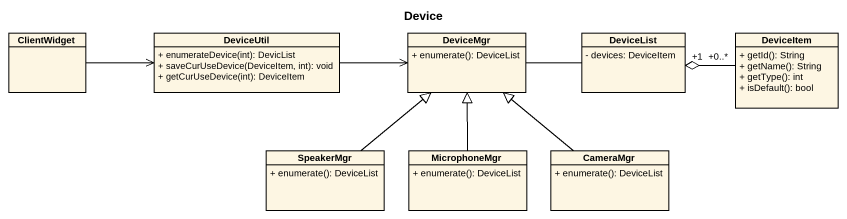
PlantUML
@startuml
title Device
hide circle
hide empty members
skinparam classAttributeIconSize 0
class ClientWidget
class DeviceUtil {
  + enumerateDevice(int): DevicList
  + saveCurUseDevice(DeviceItem, int): void
  + getCurUseDevice(int): DeviceItem
}
class DeviceMgr {
  + enumerate(): DeviceList
}
class DeviceList {
  - devices: DeviceItem
}
class DeviceItem {
  + getId(): String
  + getName(): String
  + getType(): int
  + isDefault(): bool
}
class SpeakerMgr {
  + enumerate(): DeviceList
}
class MicrophoneMgr {
  + enumerate(): DeviceList
}
class CameraMgr {
  + enumerate(): DeviceList
}
ClientWidget -right-> DeviceUtil
DeviceUtil -right-> DeviceMgr
DeviceMgr -right- DeviceList
DeviceItem "+0..*" -left-o "+1" DeviceList
SpeakerMgr -up-|> DeviceMgr
MicrophoneMgr -up-|> DeviceMgr
CameraMgr -up-|> DeviceMgr
@enduml
